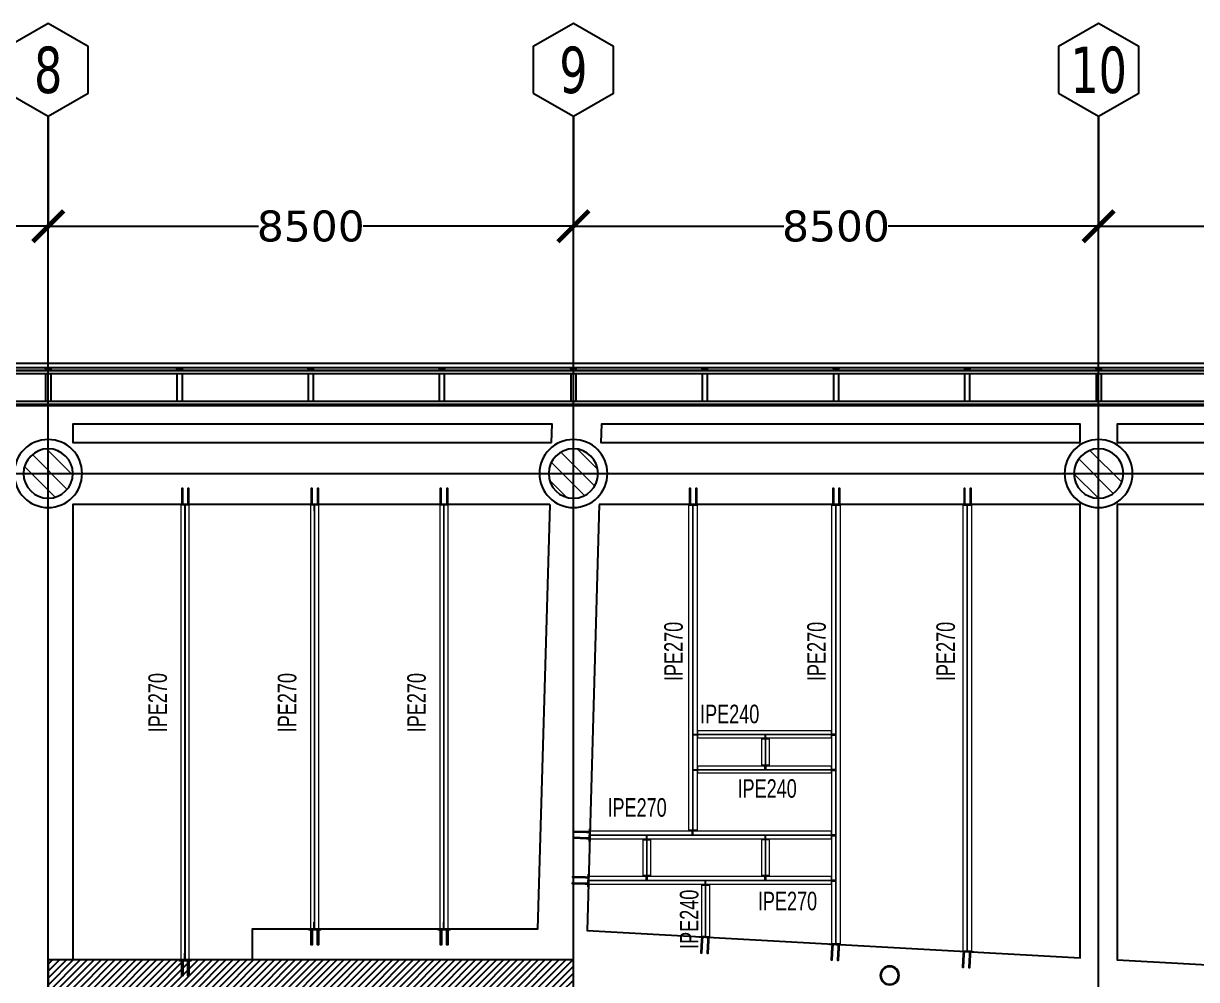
# Model space of a CAD drawing. Header units: millimetres. Extents: x -6598 to 74598, y -11659 to 33736.
# Drawn here: x 8100 to 27085, y 17314 to 32781 of the extents above; entities that cross this region are included whole.
import ezdxf
from ezdxf.enums import TextEntityAlignment as Align

# ---------------------------------------------------------------- set-up
doc = ezdxf.new("R2010")
doc.units = ezdxf.units.MM
for name, color, linetype, lineweight in [('0-2', 10, 'Continuous', 5), ('E_B_PLACA-1', 10, 'Continuous', 25), ('E_B_PLACA-2', 31, 'Continuous', 25), ('E_COLUMNAS', 1, 'Continuous', 18), ('E_COLUMNAS-2', 1, 'Continuous', 35), ('E_COLUMNAS-4', 1, 'Continuous', 25), ('E_TEXTO', 3, 'Continuous', 9), ('E_VIGAS-1', 30, 'Continuous', 25), ('E_VIGAS-2', 10, 'Continuous', 25), ('HCB-VIGAS', 4, 'Continuous', 15), ('HCB_ALMA', 255, 'Continuous', 5), ('S-COLS-HDLN-1', 52, 'Continuous', 9)]:
    doc.layers.add(name, color=color, linetype=linetype, lineweight=lineweight)
for name, color, linetype in [('COTAS', 8, 'Continuous'), ('HCB-ACH_PANT', 253, 'Continuous'), ('HCB-EJES', 1, 'Continuous'), ('HCB-PLATINAS', 5, 'Continuous'), ('HCB-ROTULOS', 2, 'Continuous'), ('HCB_PANTALLAS', 6, 'Continuous')]:
    doc.layers.add(name, color=color, linetype=linetype)
doc.styles.add('Arial Narrow_1', font='', dxfattribs={"width": 0.85, "height": 0.3})
doc.styles.add('ROMANT', font='romant.shx', dxfattribs={"width": 0.8})
doc.styles.add('VERDANA', font='verdana.ttf')
doc.styles.get('Arial Narrow_1').set_extended_font_data('Arial Narrow')
doc.dimstyles.new('1.125', dxfattribs={"dimscale": 0, "dimtxt": 500, "dimasz": 500, "dimexe": 4, "dimexo": 4, "dimgap": 15, "dimtad": 0, "dimdec": 0, "dimzin": 4, "dimdsep": 46, "dimtxsty": 'ROMANT', "dimblk": 'ARCHTICK', "dimcen": -10, "dimclrd": 256, "dimclrt": 3, "dimadec": 0, "dimazin": 0, "dimtfac": 1, "dimtdec": 0, "dimtix": 1, "dimtmove": 0, "dimatfit": 0, "dimldrblk": 'OBLIQUE', "dimfxl": 0.05, "dimtolj": 1, "dimtzin": 0, "dimarcsym": 0})
pattern_1 = [(135, (74162.1, -140662.42), (-159.09903, -159.09903), [])]

# ---------------------------------------------------------------- blocks, each defined once
blk = doc.blocks.new('EST_SFM_VIGA-METALICA-SECCION-C - EST_SFM_VIGA-METALICA-UPN160-1604346-_94_00m_N_E-NIVEL-24-TERRAZA DOC')
at = {"layer": 'E_VIGAS-1'}
for p, q in [((35.017, 0.018), (-35.18, 0.018)), ((-35.18, -0.047), (35.017, -0.047))]:
    blk.add_line(p, q, dxfattribs=at)
blk = doc.blocks.new('EST_SFM_VIGA-METALICA-SECCION-C - EST_SFM_VIGA-METALICA-UPN100-1526554-_94_00m_N_E-NIVEL-24-TERRAZA DOC')
at = {"layer": 'E_VIGAS-2'}
for p, q in [((34.942, 0.018), (-34.929, 0.018)), ((-34.929, -0.032), (34.942, -0.032))]:
    blk.add_line(p, q, dxfattribs=at)
blk = doc.blocks.new('EST_SFM_VIGA-METALICA-SECCION-C - EST_SFM_VIGA-METALICA-UPN100-1526616-_94_00m_N_E-NIVEL-24-TERRAZA DOC')
at = {"layer": 'E_VIGAS-2'}
for p, q in [((34.044, 0.032), (-34.827, 0.032)), ((-34.827, -0.018), (34.044, -0.018))]:
    blk.add_line(p, q, dxfattribs=at)
blk = doc.blocks.new('DCTIB_CNI_EST_MOD-1A-FAC_0001_rvt-2-_94_00m_N_E-NIVEL-24-TERRAZA DOC')
at = {"layer": 'E_B_PLACA-1'}
for p, q in [((-75.147, 167.83), (-5.177, 167.83)), ((-5.727, 167.28), (-74.597, 167.28))]:
    blk.add_line(p, q, dxfattribs=at)
at = {"layer": 'E_B_PLACA-2'}
for p, q in [((-5.177, 167.83), (-75.147, 167.83)), ((-74.597, 167.28), (-5.727, 167.28))]:
    blk.add_line(p, q, dxfattribs=at)
at = {"layer": 'E_VIGAS-1'}
for p, q in [((-65.703, 167.858), (-65.703, 167.859)), ((-65.703, 167.859), (-65.675, 167.859)), ((-65.621, 167.858), (-65.703, 167.858)), ((-65.703, 167.858), (-65.703, 167.83)), ((-65.665, 167.864), (-65.665, 167.878)), ((-65.665, 167.859), (-65.665, 167.864)), ((-65.66, 167.878), (-65.66, 167.864)), ((-65.66, 167.864), (-65.66, 167.859)), ((-65.649, 167.859), (-65.621, 167.859)), ((-65.621, 167.859), (-65.621, 167.858)), ((-65.621, 167.858), (-65.621, 167.83)), ((-63.578, 167.858), (-63.578, 167.859)), ((-63.578, 167.859), (-63.55, 167.859)), ((-63.496, 167.858), (-63.578, 167.858)), ((-63.578, 167.858), (-63.578, 167.83)), ((-63.54, 167.864), (-63.54, 167.878)), ((-63.54, 167.859), (-63.54, 167.864)), ((-63.535, 167.878), (-63.535, 167.864)), ((-63.535, 167.864), (-63.535, 167.859)), ((-63.524, 167.859), (-63.496, 167.859)), ((-63.496, 167.859), (-63.496, 167.858)), ((-63.496, 167.858), (-63.496, 167.83)), ((-61.453, 167.858), (-61.453, 167.859)), ((-61.453, 167.859), (-61.425, 167.859)), ((-61.371, 167.858), (-61.453, 167.858)), ((-61.453, 167.858), (-61.453, 167.83)), ((-61.415, 167.864), (-61.415, 167.878)), ((-61.415, 167.859), (-61.415, 167.864)), ((-61.41, 167.878), (-61.41, 167.864)), ((-61.41, 167.864), (-61.41, 167.859)), ((-61.399, 167.859), (-61.371, 167.859)), ((-61.371, 167.859), (-61.371, 167.858)), ((-61.371, 167.858), (-61.371, 167.83)), ((-59.328, 167.859), (-59.3, 167.859)), ((-59.328, 167.858), (-59.328, 167.859)), ((-59.246, 167.858), (-59.328, 167.858)), ((-59.328, 167.83), (-59.328, 167.858)), ((-59.29, 167.864), (-59.29, 167.878)), ((-59.29, 167.859), (-59.29, 167.864)), ((-59.285, 167.878), (-59.285, 167.864)), ((-59.285, 167.864), (-59.285, 167.859)), ((-59.274, 167.859), (-59.246, 167.859)), ((-59.246, 167.859), (-59.246, 167.858)), ((-59.246, 167.83), (-59.246, 167.858)), ((-57.203, 167.858), (-57.203, 167.859)), ((-57.203, 167.859), (-57.176, 167.859)), ((-57.121, 167.858), (-57.203, 167.858)), ((-57.203, 167.858), (-57.203, 167.83)), ((-57.165, 167.864), (-57.165, 167.878)), ((-57.165, 167.859), (-57.165, 167.864)), ((-57.16, 167.878), (-57.16, 167.864)), ((-57.16, 167.864), (-57.16, 167.859)), ((-57.149, 167.859), (-57.121, 167.859)), ((-57.121, 167.859), (-57.121, 167.858)), ((-57.121, 167.858), (-57.121, 167.83)), ((-55.078, 167.858), (-55.078, 167.859)), ((-55.078, 167.859), (-55.05, 167.859)), ((-54.996, 167.858), (-55.078, 167.858)), ((-55.078, 167.858), (-55.078, 167.83)), ((-55.04, 167.864), (-55.04, 167.878)), ((-55.04, 167.859), (-55.04, 167.864)), ((-55.035, 167.878), (-55.035, 167.864)), ((-55.035, 167.864), (-55.035, 167.859)), ((-55.024, 167.859), (-54.996, 167.859)), ((-54.996, 167.859), (-54.996, 167.858)), ((-54.996, 167.858), (-54.996, 167.83)), ((-52.953, 167.858), (-52.953, 167.859)), ((-52.953, 167.859), (-52.925, 167.859)), ((-52.871, 167.858), (-52.953, 167.858)), ((-52.953, 167.858), (-52.953, 167.83)), ((-52.915, 167.864), (-52.915, 167.878)), ((-52.915, 167.859), (-52.915, 167.864)), ((-52.91, 167.878), (-52.91, 167.864)), ((-52.91, 167.864), (-52.91, 167.859)), ((-52.899, 167.859), (-52.871, 167.859)), ((-52.871, 167.859), (-52.871, 167.858)), ((-52.871, 167.858), (-52.871, 167.83)), ((-50.828, 167.859), (-50.8, 167.859)), ((-50.828, 167.858), (-50.828, 167.859)), ((-50.746, 167.858), (-50.828, 167.858)), ((-50.828, 167.83), (-50.828, 167.858)), ((-50.79, 167.864), (-50.79, 167.878)), ((-50.79, 167.859), (-50.79, 167.864)), ((-50.785, 167.878), (-50.785, 167.864)), ((-50.785, 167.864), (-50.785, 167.859)), ((-50.774, 167.859), (-50.746, 167.859)), ((-50.746, 167.859), (-50.746, 167.858)), ((-50.746, 167.83), (-50.746, 167.858)), ((-48.703, 167.858), (-48.703, 167.859)), ((-48.703, 167.859), (-48.676, 167.859)), ((-48.621, 167.858), (-48.703, 167.858)), ((-48.703, 167.858), (-48.703, 167.83)), ((-48.665, 167.864), (-48.665, 167.878)), ((-48.665, 167.859), (-48.665, 167.864)), ((-48.66, 167.878), (-48.66, 167.864)), ((-48.66, 167.864), (-48.66, 167.859)), ((-48.649, 167.859), (-48.621, 167.859)), ((-48.621, 167.859), (-48.621, 167.858)), ((-48.621, 167.858), (-48.621, 167.83)), ((-65.703, 167.28), (-65.703, 167.263)), ((-65.621, 167.263), (-65.703, 167.263)), ((-65.621, 167.28), (-65.621, 167.263)), ((-63.578, 167.28), (-63.578, 167.263)), ((-63.496, 167.263), (-63.578, 167.263)), ((-63.496, 167.28), (-63.496, 167.263)), ((-61.453, 167.28), (-61.453, 167.263)), ((-61.371, 167.263), (-61.453, 167.263)), ((-61.371, 167.28), (-61.371, 167.263)), ((-59.328, 167.263), (-59.328, 167.28)), ((-59.246, 167.263), (-59.328, 167.263)), ((-59.246, 167.263), (-59.246, 167.28)), ((-57.203, 167.28), (-57.203, 167.263)), ((-57.121, 167.263), (-57.203, 167.263)), ((-57.121, 167.28), (-57.121, 167.263)), ((-55.078, 167.28), (-55.078, 167.263)), ((-54.996, 167.263), (-55.078, 167.263)), ((-54.996, 167.28), (-54.996, 167.263)), ((-52.953, 167.28), (-52.953, 167.26)), ((-52.871, 167.26), (-52.953, 167.26)), ((-52.871, 167.28), (-52.871, 167.26)), ((-50.828, 167.263), (-50.828, 167.28)), ((-50.746, 167.263), (-50.828, 167.263)), ((-50.746, 167.263), (-50.746, 167.28)), ((-48.703, 167.28), (-48.703, 167.263)), ((-48.621, 167.263), (-48.703, 167.263)), ((-48.621, 167.28), (-48.621, 167.263))]:
    blk.add_line(p, q, dxfattribs=at)
for points, knots in [([(-65.675, 167.859), (-65.674, 167.859), (-65.673, 167.859), (-65.67, 167.859), (-65.668, 167.86), (-65.666, 167.86), (-65.665, 167.862), (-65.665, 167.863), (-65.665, 167.864)], [0, 0, 0, 0, 0.142857, 0.285714, 0.428571, 0.571429, 0.785714, 1, 1, 1, 1]), ([(-65.665, 167.864), (-65.665, 167.863), (-65.665, 167.862), (-65.667, 167.86), (-65.668, 167.86), (-65.67, 167.859), (-65.671, 167.859), (-65.672, 167.859), (-65.674, 167.859), (-65.675, 167.859)], [0, 0, 0, 0, 0.285714, 0.428571, 0.571429, 0.678571, 0.732143, 0.785714, 1, 1, 1, 1]), ([(-65.649, 167.859), (-65.65, 167.859), (-65.651, 167.859), (-65.654, 167.859), (-65.656, 167.86), (-65.658, 167.86), (-65.659, 167.862), (-65.66, 167.863), (-65.66, 167.864)], [0, 0, 0, 0, 0.142857, 0.285714, 0.428571, 0.571429, 0.785714, 1, 1, 1, 1]), ([(-65.66, 167.864), (-65.66, 167.863), (-65.659, 167.862), (-65.658, 167.86), (-65.656, 167.86), (-65.655, 167.859), (-65.654, 167.859), (-65.652, 167.859), (-65.65, 167.859), (-65.649, 167.859)], [0, 0, 0, 0, 0.285714, 0.428571, 0.571429, 0.678571, 0.732143, 0.785714, 1, 1, 1, 1]), ([(-63.55, 167.859), (-63.549, 167.859), (-63.548, 167.859), (-63.545, 167.859), (-63.543, 167.86), (-63.541, 167.86), (-63.54, 167.862), (-63.54, 167.863), (-63.54, 167.864)], [0, 0, 0, 0, 0.142857, 0.285714, 0.428571, 0.571429, 0.785714, 1, 1, 1, 1]), ([(-63.54, 167.864), (-63.54, 167.863), (-63.54, 167.862), (-63.542, 167.86), (-63.543, 167.86), (-63.545, 167.859), (-63.546, 167.859), (-63.547, 167.859), (-63.549, 167.859), (-63.55, 167.859)], [0, 0, 0, 0, 0.285714, 0.428571, 0.571429, 0.678571, 0.732143, 0.785714, 1, 1, 1, 1]), ([(-63.524, 167.859), (-63.525, 167.859), (-63.526, 167.859), (-63.529, 167.859), (-63.531, 167.86), (-63.533, 167.86), (-63.534, 167.862), (-63.535, 167.863), (-63.535, 167.864)], [0, 0, 0, 0, 0.142857, 0.285714, 0.428571, 0.571429, 0.785714, 1, 1, 1, 1]), ([(-63.535, 167.864), (-63.535, 167.863), (-63.534, 167.862), (-63.533, 167.86), (-63.531, 167.86), (-63.53, 167.859), (-63.529, 167.859), (-63.527, 167.859), (-63.525, 167.859), (-63.524, 167.859)], [0, 0, 0, 0, 0.285714, 0.428571, 0.571429, 0.678571, 0.732143, 0.785714, 1, 1, 1, 1]), ([(-61.425, 167.859), (-61.424, 167.859), (-61.423, 167.859), (-61.42, 167.859), (-61.418, 167.86), (-61.416, 167.86), (-61.415, 167.862), (-61.415, 167.863), (-61.415, 167.864)], [0, 0, 0, 0, 0.142857, 0.285714, 0.428571, 0.571429, 0.785714, 1, 1, 1, 1]), ([(-61.415, 167.864), (-61.415, 167.863), (-61.415, 167.862), (-61.417, 167.86), (-61.418, 167.86), (-61.42, 167.859), (-61.421, 167.859), (-61.422, 167.859), (-61.424, 167.859), (-61.425, 167.859)], [0, 0, 0, 0, 0.285714, 0.428571, 0.571429, 0.678571, 0.732143, 0.785714, 1, 1, 1, 1]), ([(-61.399, 167.859), (-61.4, 167.859), (-61.401, 167.859), (-61.404, 167.859), (-61.406, 167.86), (-61.408, 167.86), (-61.409, 167.862), (-61.41, 167.863), (-61.41, 167.864)], [0, 0, 0, 0, 0.142857, 0.285714, 0.428571, 0.571429, 0.785714, 1, 1, 1, 1]), ([(-61.41, 167.864), (-61.41, 167.863), (-61.409, 167.862), (-61.408, 167.86), (-61.406, 167.86), (-61.405, 167.859), (-61.404, 167.859), (-61.402, 167.859), (-61.4, 167.859), (-61.399, 167.859)], [0, 0, 0, 0, 0.285714, 0.428571, 0.571429, 0.678571, 0.732143, 0.785714, 1, 1, 1, 1]), ([(-59.29, 167.864), (-59.29, 167.863), (-59.29, 167.862), (-59.292, 167.86), (-59.293, 167.86), (-59.295, 167.859), (-59.296, 167.859), (-59.297, 167.859), (-59.299, 167.859), (-59.3, 167.859)], [0, 0, 0, 0, 0.285714, 0.428571, 0.571429, 0.678571, 0.732143, 0.785714, 1, 1, 1, 1]), ([(-59.3, 167.859), (-59.299, 167.859), (-59.298, 167.859), (-59.295, 167.859), (-59.293, 167.86), (-59.291, 167.86), (-59.29, 167.862), (-59.29, 167.863), (-59.29, 167.864)], [0, 0, 0, 0, 0.142857, 0.285714, 0.428571, 0.571429, 0.785714, 1, 1, 1, 1]), ([(-59.285, 167.864), (-59.285, 167.863), (-59.284, 167.862), (-59.283, 167.86), (-59.281, 167.86), (-59.28, 167.859), (-59.279, 167.859), (-59.277, 167.859), (-59.275, 167.859), (-59.274, 167.859)], [0, 0, 0, 0, 0.285714, 0.428571, 0.571429, 0.678571, 0.732143, 0.785714, 1, 1, 1, 1]), ([(-59.274, 167.859), (-59.275, 167.859), (-59.276, 167.859), (-59.279, 167.859), (-59.281, 167.86), (-59.283, 167.86), (-59.284, 167.862), (-59.285, 167.863), (-59.285, 167.864)], [0, 0, 0, 0, 0.142857, 0.285714, 0.428571, 0.571429, 0.785714, 1, 1, 1, 1]), ([(-57.176, 167.859), (-57.175, 167.859), (-57.173, 167.859), (-57.171, 167.859), (-57.168, 167.86), (-57.167, 167.86), (-57.165, 167.862), (-57.165, 167.863), (-57.165, 167.864)], [0, 0, 0, 0, 0.142857, 0.285714, 0.428571, 0.571429, 0.785714, 1, 1, 1, 1]), ([(-57.165, 167.864), (-57.165, 167.863), (-57.165, 167.862), (-57.167, 167.86), (-57.168, 167.86), (-57.17, 167.859), (-57.171, 167.859), (-57.173, 167.859), (-57.174, 167.859), (-57.176, 167.859)], [0, 0, 0, 0, 0.285714, 0.428571, 0.571429, 0.678571, 0.732143, 0.785714, 1, 1, 1, 1]), ([(-57.149, 167.859), (-57.15, 167.859), (-57.152, 167.859), (-57.154, 167.859), (-57.156, 167.86), (-57.158, 167.86), (-57.16, 167.862), (-57.16, 167.863), (-57.16, 167.864)], [0, 0, 0, 0, 0.142857, 0.285714, 0.428571, 0.571429, 0.785714, 1, 1, 1, 1]), ([(-57.16, 167.864), (-57.16, 167.863), (-57.159, 167.862), (-57.158, 167.86), (-57.156, 167.86), (-57.155, 167.859), (-57.154, 167.859), (-57.152, 167.859), (-57.15, 167.859), (-57.149, 167.859)], [0, 0, 0, 0, 0.285714, 0.428571, 0.571429, 0.678571, 0.732143, 0.785714, 1, 1, 1, 1]), ([(-55.05, 167.859), (-55.049, 167.859), (-55.048, 167.859), (-55.045, 167.859), (-55.043, 167.86), (-55.041, 167.86), (-55.04, 167.862), (-55.04, 167.863), (-55.04, 167.864)], [0, 0, 0, 0, 0.142857, 0.285714, 0.428571, 0.571429, 0.785714, 1, 1, 1, 1]), ([(-55.04, 167.864), (-55.04, 167.863), (-55.04, 167.862), (-55.042, 167.86), (-55.043, 167.86), (-55.045, 167.859), (-55.046, 167.859), (-55.047, 167.859), (-55.049, 167.859), (-55.05, 167.859)], [0, 0, 0, 0, 0.285714, 0.428571, 0.571429, 0.678571, 0.732143, 0.785714, 1, 1, 1, 1]), ([(-55.024, 167.859), (-55.025, 167.859), (-55.026, 167.859), (-55.029, 167.859), (-55.031, 167.86), (-55.033, 167.86), (-55.034, 167.862), (-55.035, 167.863), (-55.035, 167.864)], [0, 0, 0, 0, 0.142857, 0.285714, 0.428571, 0.571429, 0.785714, 1, 1, 1, 1]), ([(-55.035, 167.864), (-55.035, 167.863), (-55.034, 167.862), (-55.033, 167.86), (-55.031, 167.86), (-55.03, 167.859), (-55.029, 167.859), (-55.027, 167.859), (-55.025, 167.859), (-55.024, 167.859)], [0, 0, 0, 0, 0.285714, 0.428571, 0.571429, 0.678571, 0.732143, 0.785714, 1, 1, 1, 1]), ([(-52.925, 167.859), (-52.924, 167.859), (-52.923, 167.859), (-52.92, 167.859), (-52.918, 167.86), (-52.916, 167.86), (-52.915, 167.862), (-52.915, 167.863), (-52.915, 167.864)], [0, 0, 0, 0, 0.142857, 0.285714, 0.428571, 0.571429, 0.785714, 1, 1, 1, 1]), ([(-52.915, 167.864), (-52.915, 167.863), (-52.915, 167.862), (-52.917, 167.86), (-52.918, 167.86), (-52.92, 167.859), (-52.921, 167.859), (-52.922, 167.859), (-52.924, 167.859), (-52.925, 167.859)], [0, 0, 0, 0, 0.285714, 0.428571, 0.571429, 0.678571, 0.732143, 0.785714, 1, 1, 1, 1]), ([(-52.899, 167.859), (-52.9, 167.859), (-52.901, 167.859), (-52.904, 167.859), (-52.906, 167.86), (-52.908, 167.86), (-52.909, 167.862), (-52.91, 167.863), (-52.91, 167.864)], [0, 0, 0, 0, 0.142857, 0.285714, 0.428571, 0.571429, 0.785714, 1, 1, 1, 1]), ([(-52.91, 167.864), (-52.91, 167.863), (-52.909, 167.862), (-52.908, 167.86), (-52.906, 167.86), (-52.905, 167.859), (-52.904, 167.859), (-52.902, 167.859), (-52.9, 167.859), (-52.899, 167.859)], [0, 0, 0, 0, 0.285714, 0.428571, 0.571429, 0.678571, 0.732143, 0.785714, 1, 1, 1, 1]), ([(-50.79, 167.864), (-50.79, 167.863), (-50.79, 167.862), (-50.792, 167.86), (-50.793, 167.86), (-50.795, 167.859), (-50.796, 167.859), (-50.797, 167.859), (-50.799, 167.859), (-50.8, 167.859)], [0, 0, 0, 0, 0.285714, 0.428571, 0.571429, 0.678571, 0.732143, 0.785714, 1, 1, 1, 1]), ([(-50.8, 167.859), (-50.799, 167.859), (-50.798, 167.859), (-50.795, 167.859), (-50.793, 167.86), (-50.791, 167.86), (-50.79, 167.862), (-50.79, 167.863), (-50.79, 167.864)], [0, 0, 0, 0, 0.142857, 0.285714, 0.428571, 0.571429, 0.785714, 1, 1, 1, 1]), ([(-50.785, 167.864), (-50.785, 167.863), (-50.784, 167.862), (-50.783, 167.86), (-50.781, 167.86), (-50.78, 167.859), (-50.779, 167.859), (-50.777, 167.859), (-50.775, 167.859), (-50.774, 167.859)], [0, 0, 0, 0, 0.285714, 0.428571, 0.571429, 0.678571, 0.732143, 0.785714, 1, 1, 1, 1]), ([(-50.774, 167.859), (-50.775, 167.859), (-50.776, 167.859), (-50.779, 167.859), (-50.781, 167.86), (-50.783, 167.86), (-50.784, 167.862), (-50.785, 167.863), (-50.785, 167.864)], [0, 0, 0, 0, 0.142857, 0.285714, 0.428571, 0.571429, 0.785714, 1, 1, 1, 1]), ([(-48.676, 167.859), (-48.675, 167.859), (-48.673, 167.859), (-48.671, 167.859), (-48.668, 167.86), (-48.667, 167.86), (-48.665, 167.862), (-48.665, 167.863), (-48.665, 167.864)], [0, 0, 0, 0, 0.142857, 0.285714, 0.428571, 0.571429, 0.785714, 1, 1, 1, 1]), ([(-48.665, 167.864), (-48.665, 167.863), (-48.665, 167.862), (-48.667, 167.86), (-48.668, 167.86), (-48.67, 167.859), (-48.671, 167.859), (-48.673, 167.859), (-48.674, 167.859), (-48.676, 167.859)], [0, 0, 0, 0, 0.285714, 0.428571, 0.571429, 0.678571, 0.732143, 0.785714, 1, 1, 1, 1]), ([(-48.649, 167.859), (-48.65, 167.859), (-48.652, 167.859), (-48.654, 167.859), (-48.656, 167.86), (-48.658, 167.86), (-48.66, 167.862), (-48.66, 167.863), (-48.66, 167.864)], [0, 0, 0, 0, 0.142857, 0.285714, 0.428571, 0.571429, 0.785714, 1, 1, 1, 1]), ([(-48.66, 167.864), (-48.66, 167.863), (-48.659, 167.862), (-48.658, 167.86), (-48.656, 167.86), (-48.655, 167.859), (-48.654, 167.859), (-48.652, 167.859), (-48.65, 167.859), (-48.649, 167.859)], [0, 0, 0, 0, 0.285714, 0.428571, 0.571429, 0.678571, 0.732143, 0.785714, 1, 1, 1, 1])]:
    blk.add_open_spline(points, degree=3, knots=knots, dxfattribs=at)
at = {"layer": 'E_VIGAS-2'}
for p, q in [((-65.703, 167.78), (-65.703, 167.33)), ((-65.621, 167.78), (-65.621, 167.33)), ((-63.578, 167.78), (-63.578, 167.33)), ((-63.496, 167.78), (-63.496, 167.33)), ((-61.453, 167.78), (-61.453, 167.33)), ((-61.371, 167.78), (-61.371, 167.33)), ((-59.328, 167.33), (-59.328, 167.78)), ((-59.246, 167.33), (-59.246, 167.78)), ((-57.203, 167.78), (-57.203, 167.33)), ((-57.121, 167.78), (-57.121, 167.33)), ((-55.078, 167.78), (-55.078, 167.33)), ((-54.996, 167.78), (-54.996, 167.33)), ((-52.953, 167.78), (-52.953, 167.33)), ((-52.871, 167.78), (-52.871, 167.33)), ((-50.828, 167.33), (-50.828, 167.78)), ((-50.746, 167.33), (-50.746, 167.78)), ((-48.703, 167.78), (-48.703, 167.33)), ((-48.621, 167.78), (-48.621, 167.33))]:
    blk.add_line(p, q, dxfattribs=at)
at = {"layer": 'E_VIGAS-1'}
for name, p in [('EST_SFM_VIGA-METALICA-SECCION-C - EST_SFM_VIGA-METALICA-UPN160-1604346-_94_00m_N_E-NIVEL-24-TERRAZA DOC', (-40.081, 167.925)), ('EST_SFM_VIGA-METALICA-SECCION-C - EST_SFM_VIGA-METALICA-UPN100-1526554-_94_00m_N_E-NIVEL-24-TERRAZA DOC', (-40.169, 167.812)), ('EST_SFM_VIGA-METALICA-SECCION-C - EST_SFM_VIGA-METALICA-UPN100-1526616-_94_00m_N_E-NIVEL-24-TERRAZA DOC', (-39.77, 167.298))]:
    blk.add_blockref(name, p, dxfattribs=at)
blk = doc.blocks.new('EST_SCM_COLUMNA-METALICA-SECCION-CIRCULAR - EST_SCM_COLUMNA-TUBULAR-CIRCULAR_PTEØ_12__e_10_3mm-V14-_94_00m_N_E-NIVEL-24-TERRAZA DOC')
at = {"layer": 'S-COLS-HDLN-1'}
h = blk.add_hatch(dxfattribs=at)
h.set_pattern_fill('FP_14', color=256, style=0, pattern_type=2)
h.set_pattern_definition([(135, (52.043, -158.043), (-0.15909903, -0.15909903), [])])
h.paths.add_polyline_path([(-0.02, -0.151), (0.022, -0.151), (0.063, -0.139), (0.1, -0.115), (0.131, -0.077), (0.147, -0.04), (0.152, 0), (0.146, 0.043), (0.128, 0.082), (0.1, 0.115), (0.059, 0.14), (0.02, 0.151), (-0.022, 0.151), (-0.063, 0.139), (-0.1, 0.115), (-0.131, 0.077), (-0.147, 0.04), (-0.152, 0), (-0.146, -0.043), (-0.128, -0.082), (-0.1, -0.115), (-0.059, -0.14), (-0.022, -0.151)])
h.paths.add_polyline_path([(0.02, -0.141), (-0.02, -0.141), (-0.063, -0.127), (-0.093, -0.107), (-0.12, -0.077), (-0.136, -0.04), (-0.142, 0), (-0.135, 0.043), (-0.12, 0.077), (-0.093, 0.107), (-0.059, 0.129), (-0.02, 0.141), (0.022, 0.14), (0.063, 0.127), (0.093, 0.107), (0.12, 0.077), (0.136, 0.04), (0.142, 0), (0.136, -0.04), (0.12, -0.077), (0.093, -0.107), (0.059, -0.129), (0.022, -0.14)])
at = {"layer": 'E_COLUMNAS-4'}
for radius, start, end in [(0.152, 360, 180), (0.152, 180, 360), (0.142, 0, 180), (0.142, 180, 0)]:
    blk.add_arc((0, 0), radius, start, end, dxfattribs=at)
blk = doc.blocks.new('_ArchTick')
at = {"color": 0, "linetype": 'ByBlock', "const_width": 0.15}
blk.add_lwpolyline([(-0.5, -0.5), (0.5, 0.5)], dxfattribs=at)
blk = doc.blocks.new('*D424')
at = {"layer": 'COTAS', "color": 0, "lineweight": -2, "transparency": 16777216}
for p, q in [((0, 31277), (0, 29496)), ((8500, 31277), (8500, 29496))]:
    blk.add_line(p, q, dxfattribs=at)
at = {"layer": 'COTAS', "lineweight": -2, "transparency": 16777216}
for p, q in [((0, 29500), (3404, 29500)), ((8500, 29500), (5096, 29500))]:
    blk.add_line(p, q, dxfattribs=at)
at = {"layer": 'Defpoints', "color": 0, "transparency": 16777216}
for p in [(0, 31281), (8500, 31281), (0, 29500)]:
    blk.add_point(p, dxfattribs=at)
at = {"layer": 'COTAS', "lineweight": -2, "transparency": 16777216, "xscale": 500, "yscale": 500, "zscale": 500, "rotation": 180}
blk.add_blockref('_ArchTick', (0, 29500), dxfattribs=at)
at = {"layer": 'COTAS', "lineweight": -2, "transparency": 16777216, "xscale": 500, "yscale": 500, "zscale": 500}
blk.add_blockref('_ArchTick', (8500, 29500), dxfattribs=at)
at = {"layer": 'COTAS', "color": 3, "transparency": 16777216, "insert": (4250, 29500), "char_height": 500, "attachment_point": 5, "style": 'VERDANA'}
blk.add_mtext('\\A1;8500', dxfattribs=at)
blk = doc.blocks.new('_Oblique')
at = {"color": 0, "linetype": 'ByBlock', "lineweight": -2}
blk.add_line((-0.5, -0.5), (0.5, 0.5), dxfattribs=at)
blk = doc.blocks.new('*D425')
at = {"layer": 'COTAS', "color": 0, "lineweight": -2, "transparency": 16777216}
for p, q in [((8500, 31277), (8500, 29496)), ((17000, 31277), (17000, 29496))]:
    blk.add_line(p, q, dxfattribs=at)
at = {"layer": 'COTAS', "lineweight": -2, "transparency": 16777216}
for p, q in [((8500, 29500), (11904, 29500)), ((17000, 29500), (13596, 29500))]:
    blk.add_line(p, q, dxfattribs=at)
at = {"layer": 'Defpoints', "color": 0, "transparency": 16777216}
for p in [(8500, 31281), (17000, 31281), (8500, 29500)]:
    blk.add_point(p, dxfattribs=at)
at = {"layer": 'COTAS', "lineweight": -2, "transparency": 16777216, "xscale": 500, "yscale": 500, "zscale": 500, "rotation": 180}
blk.add_blockref('_ArchTick', (8500, 29500), dxfattribs=at)
at = {"layer": 'COTAS', "lineweight": -2, "transparency": 16777216, "xscale": 500, "yscale": 500, "zscale": 500}
blk.add_blockref('_ArchTick', (17000, 29500), dxfattribs=at)
at = {"layer": 'COTAS', "color": 3, "transparency": 16777216, "insert": (12750, 29500), "char_height": 500, "attachment_point": 5, "style": 'VERDANA'}
blk.add_mtext('\\A1;8500', dxfattribs=at)
blk = doc.blocks.new('*D426')
at = {"layer": 'COTAS', "color": 0, "lineweight": -2, "transparency": 16777216}
for p, q in [((17000, 31277), (17000, 29496)), ((25500, 31277), (25500, 29496))]:
    blk.add_line(p, q, dxfattribs=at)
at = {"layer": 'COTAS', "lineweight": -2, "transparency": 16777216}
for p, q in [((17000, 29500), (20404, 29500)), ((25500, 29500), (22096, 29500))]:
    blk.add_line(p, q, dxfattribs=at)
at = {"layer": 'Defpoints', "color": 0, "transparency": 16777216}
for p in [(17000, 31281), (25500, 31281), (17000, 29500)]:
    blk.add_point(p, dxfattribs=at)
at = {"layer": 'COTAS', "lineweight": -2, "transparency": 16777216, "xscale": 500, "yscale": 500, "zscale": 500, "rotation": 180}
blk.add_blockref('_ArchTick', (17000, 29500), dxfattribs=at)
at = {"layer": 'COTAS', "lineweight": -2, "transparency": 16777216, "xscale": 500, "yscale": 500, "zscale": 500}
blk.add_blockref('_ArchTick', (25500, 29500), dxfattribs=at)
at = {"layer": 'COTAS', "color": 3, "transparency": 16777216, "insert": (21250, 29500), "char_height": 500, "attachment_point": 5, "style": 'VERDANA'}
blk.add_mtext('\\A1;8500', dxfattribs=at)
blk = doc.blocks.new('*D427')
at = {"layer": 'COTAS', "color": 0, "lineweight": -2, "transparency": 16777216}
for p, q in [((25500, 31277), (25500, 29496)), ((34000, 31277), (34000, 29496))]:
    blk.add_line(p, q, dxfattribs=at)
at = {"layer": 'COTAS', "lineweight": -2, "transparency": 16777216}
for p, q in [((25500, 29500), (28904, 29500)), ((34000, 29500), (30596, 29500))]:
    blk.add_line(p, q, dxfattribs=at)
at = {"layer": 'Defpoints', "color": 0, "transparency": 16777216}
for p in [(25500, 31281), (34000, 31281), (25500, 29500)]:
    blk.add_point(p, dxfattribs=at)
at = {"layer": 'COTAS', "lineweight": -2, "transparency": 16777216, "xscale": 500, "yscale": 500, "zscale": 500, "rotation": 180}
blk.add_blockref('_ArchTick', (25500, 29500), dxfattribs=at)
at = {"layer": 'COTAS', "lineweight": -2, "transparency": 16777216, "xscale": 500, "yscale": 500, "zscale": 500}
blk.add_blockref('_ArchTick', (34000, 29500), dxfattribs=at)
at = {"layer": 'COTAS', "color": 3, "transparency": 16777216, "insert": (29750, 29500), "char_height": 500, "attachment_point": 5, "style": 'VERDANA'}
blk.add_mtext('\\A1;8500', dxfattribs=at)

msp = doc.modelspace()

# ---------------------------------------------------------------- hatches: boundary and pattern name
at = {"layer": 'E_COLUMNAS'}
h = msp.add_hatch(dxfattribs=at)
h.set_pattern_fill('FP_4', color=256, scale=1000, style=0, pattern_type=2)
h.set_pattern_definition(pattern_1)
h.paths.add_polyline_path([(8500, 25100), (8569.5, 25106.1), (8636.8, 25124.1), (8700, 25153.6), (8757.1, 25193.6), (8806.4, 25242.9), (8846.4, 25300), (8875.9, 25363.2), (8894.3, 25434.9), (8900, 25500), (8893.9, 25569.5), (8875.9, 25636.8), (8846.4, 25700), (8806.4, 25757.1), (8757.1, 25806.4), (8700, 25846.4), (8636.8, 25875.9), (8569.5, 25893.9), (8500, 25900), (8430.5, 25893.9), (8363.2, 25875.9), (8300, 25846.4), (8242.9, 25806.4), (8193.6, 25757.1), (8153.6, 25700), (8124.1, 25636.8), (8106.1, 25569.5), (8100, 25500), (8106.1, 25430.5), (8124.1, 25363.2), (8153.6, 25300), (8193.6, 25242.9), (8242.9, 25193.6), (8300, 25153.6), (8363.2, 25124.1), (8430.5, 25106.1), (8461.4, 25103.4)])
h = msp.add_hatch(dxfattribs=at)
h.set_pattern_fill('FP_4', color=256, scale=1000, style=0, pattern_type=2)
h.set_pattern_definition(pattern_1)
h.paths.add_polyline_path([(17000, 25100), (17069.5, 25106.1), (17136.8, 25124.1), (17200, 25153.6), (17257.1, 25193.6), (17306.4, 25242.9), (17346.4, 25300), (17375.9, 25363.2), (17393.9, 25430.5), (17400, 25500), (17393.9, 25569.5), (17375.9, 25636.8), (17346.4, 25700), (17306.4, 25757.1), (17257.1, 25806.4), (17200, 25846.4), (17136.8, 25875.9), (17069.5, 25893.9), (17000, 25900), (16930.5, 25893.9), (16863.2, 25875.9), (16800, 25846.4), (16742.9, 25806.4), (16693.6, 25757.1), (16653.6, 25700), (16624.1, 25636.8), (16606.1, 25569.5), (16600, 25500), (16606.1, 25430.5), (16624.1, 25363.2), (16653.6, 25300), (16693.6, 25242.9), (16742.9, 25193.6), (16800, 25153.6), (16863.2, 25124.1), (16930.5, 25106.1), (16961.4, 25103.4)])
h = msp.add_hatch(dxfattribs=at)
h.set_pattern_fill('FP_4', color=256, scale=1000, style=0, pattern_type=2)
h.set_pattern_definition(pattern_1)
h.paths.add_polyline_path([(25500, 25100), (25569.5, 25106.1), (25636.8, 25124.1), (25706.6, 25158.2), (25757.1, 25193.6), (25806.4, 25242.9), (25846.4, 25300), (25875.9, 25363.2), (25893.9, 25430.5), (25900, 25500), (25893.9, 25569.5), (25875.9, 25636.8), (25846.4, 25700), (25800, 25763.5), (25757.1, 25806.4), (25700, 25846.4), (25636.8, 25875.9), (25569.5, 25893.9), (25500, 25900), (25430.5, 25893.9), (25363.2, 25875.9), (25300, 25846.4), (25242.9, 25806.4), (25193.6, 25757.1), (25153.6, 25700), (25124.1, 25636.8), (25106.1, 25569.5), (25100, 25500), (25106.1, 25430.5), (25124.1, 25363.2), (25153.6, 25300), (25200, 25236.5), (25242.9, 25193.6), (25300, 25153.6), (25363.2, 25124.1), (25430.5, 25106.1), (25461.4, 25103.4)])
at = {"layer": 'HCB-ACH_PANT'}
h = msp.add_hatch(dxfattribs=at)
h.set_pattern_fill('ANSI31', color=256, scale=25)
h.set_pattern_definition([(45, (-21179.4, -55448.73), (-56.1266, 56.1266), [])])
h.paths.add_polyline_path([(8500.2, 8370.2), (8500.2, 7870.2), (17000.2, 7870.2), (17000.2, 8370.2), (12600.2, 8370.2), (12600.2, 17130.2), (17000.2, 17130.2), (17000.2, 17630.2), (8500.2, 17630.2), (8500.2, 17130.2), (12200.2, 17130.2), (12200.2, 8370.2)])

# ---------------------------------------------------------------- linework, layer by layer
at = {"layer": 'E_COLUMNAS-4'}
for points in [[(7950, 25500, 1), (9050, 25500, 1)], [(16450, 25500, 1), (17550, 25500, 1)], [(24950, 25500, 1), (26050, 25500, 1)], [(8100, 25500, 1), (8900, 25500, 1)], [(16600, 25500, 1), (17400, 25500, 1)], [(25100, 25500, 1), (25900, 25500, 1)]]:
    msp.add_lwpolyline(points, format="xyb", close=True, dxfattribs=at)
at = {"layer": 'E_VIGAS-1', "color": 30, "true_color": 0xf26722}
for points in [[(6100, 26595.9), (6100, -1095.9), (61900.2, -1095.6), (61900.2, 26596.1)], [(16646, 26000), (16655.6, 26295.9), (8901.1, 26295.9), (8899.9, 26000)], [(25200, 26000), (25200, 26295.9), (17454.8, 26295.9), (17446.3, 26000)], [(33652.2, 26295.9), (25800, 26295.9), (25800, 26000), (33656.7, 26000)], [(17417.8, 25000), (17221.1, 18106.5), (25200, 17664.9), (25200, 25000)], [(25800, 25000), (25800, 17631.7), (30384.7, 17377.9), (30384.6, 17375.2), (33787.7, 17375.2), (33671.9, 25000)]]:
    msp.add_lwpolyline(points, close=True, dxfattribs=at)
for points in [[(16617.5, 25000), (8899.9, 25000), (8900, 17630.1)], [(16617.5, 25000), (16421.4, 18130.1), (11800, 18130.1), (11800, 17632.5)]]:
    msp.add_lwpolyline(points, dxfattribs=at)
at = {"layer": 'HCB-EJES'}
for p, q in [((8500.1, -5780.2), (8500.1, 31280.5)), ((17000.1, -5780.2), (17000.1, 31280.5)), ((25500.1, -5780.2), (25500.1, 31280.5)), ((-5098.2, 25500), (73098.4, 25500))]:
    msp.add_line(p, q, dxfattribs=at)
at = {"layer": 'HCB-PLATINAS', "color": 5}
for points in [[(10667.1, 25007.5), (10670.7, 25006), (10674.3, 25007.5), (10676.4, 25008.3), (10678.7, 25014), (10678.7, 25051.5), (10678.7, 25256), (10662.7, 25256), (10662.7, 25051.5), (10662.7, 25014), (10665.1, 25008.3)], [(10767.1, 25007.5), (10770.7, 25006), (10774.3, 25007.5), (10776.4, 25008.3), (10778.7, 25014), (10778.7, 25051.5), (10778.7, 25256), (10762.7, 25256), (10762.7, 25051.5), (10762.7, 25014), (10765.1, 25008.3)], [(12761.5, 25007.5), (12765.1, 25006), (12768.8, 25007.5), (12770.8, 25008.3), (12773.1, 25014), (12773.1, 25051.5), (12773.1, 25256), (12757.1, 25256), (12757.1, 25051.5), (12757.1, 25014), (12759.5, 25008.3)], [(12861.5, 25007.5), (12865.1, 25006), (12868.8, 25007.5), (12870.8, 25008.3), (12873.1, 25014), (12873.1, 25051.5), (12873.1, 25256), (12857.1, 25256), (12857.1, 25051.5), (12857.1, 25014), (12859.5, 25008.3)], [(14847.1, 25007.5), (14850.7, 25006), (14854.3, 25007.5), (14856.4, 25008.3), (14858.7, 25014), (14858.7, 25051.5), (14858.7, 25256), (14842.7, 25256), (14842.7, 25051.5), (14842.7, 25014), (14845.1, 25008.3)], [(14956, 25007.5), (14959.6, 25006), (14963.3, 25007.5), (14965.3, 25008.3), (14967.6, 25014), (14967.6, 25051.5), (14967.6, 25256), (14951.6, 25256), (14951.6, 25051.5), (14951.6, 25014), (14954, 25008.3)], [(18885.7, 25007.5), (18889.3, 25006), (18892.9, 25007.5), (18895, 25008.3), (18897.3, 25014), (18897.3, 25051.5), (18897.3, 25256), (18881.3, 25256), (18881.3, 25051.5), (18881.3, 25014), (18883.7, 25008.3)], [(18985.7, 25007.5), (18989.3, 25006), (18992.9, 25007.5), (18995, 25008.3), (18997.3, 25014), (18997.3, 25051.5), (18997.3, 25256), (18981.3, 25256), (18981.3, 25051.5), (18981.3, 25014), (18983.7, 25008.3)], [(21200.6, 25007.5), (21204.3, 25006), (21207.9, 25007.5), (21209.9, 25008.3), (21212.3, 25014), (21212.3, 25051.5), (21212.3, 25256), (21196.3, 25256), (21196.3, 25051.5), (21196.3, 25014), (21198.6, 25008.3)], [(21300.6, 25007.5), (21304.3, 25006), (21307.9, 25007.5), (21309.9, 25008.3), (21312.3, 25014), (21312.3, 25051.5), (21312.3, 25256), (21296.3, 25256), (21296.3, 25051.5), (21296.3, 25014), (21298.6, 25008.3)], [(23325.6, 25007.5), (23329.3, 25006), (23332.9, 25007.5), (23334.9, 25008.3), (23337.3, 25014), (23337.3, 25051.5), (23337.3, 25256), (23321.3, 25256), (23321.3, 25051.5), (23321.3, 25014), (23323.6, 25008.3)], [(23425.6, 25007.5), (23429.3, 25006), (23432.9, 25007.5), (23434.9, 25008.3), (23437.3, 25014), (23437.3, 25051.5), (23437.3, 25256), (23421.3, 25256), (23421.3, 25051.5), (23421.3, 25014), (23423.6, 25008.3)], [(17256.3, 19603.1), (17257.7, 19599.4), (17256.1, 19595.9), (17255.1, 19593.8), (17249.4, 19591.7), (17211.9, 19592.8), (17007.5, 19599), (17008, 19615), (17212.4, 19608.8), (17249.9, 19607.7), (17255.5, 19605.2)], [(17259.3, 19703), (17260.7, 19699.4), (17259.1, 19695.8), (17258.2, 19693.8), (17252.5, 19691.6), (17215, 19692.8), (17010.6, 19699), (17011.1, 19715), (17215.5, 19708.8), (17252.9, 19707.6), (17258.5, 19705.1)], [(17235.3, 18868.1), (17236.7, 18864.4), (17235.1, 18860.8), (17234.2, 18858.8), (17228.5, 18856.7), (17191, 18857.8), (16986.6, 18864), (16987, 18880), (17191.5, 18873.8), (17228.9, 18872.7), (17234.5, 18870.1)], [(17238.3, 18968), (17239.7, 18964.4), (17238.1, 18960.8), (17237.2, 18958.8), (17231.5, 18956.6), (17194, 18957.8), (16989.6, 18964), (16990.1, 18980), (17194.5, 18973.8), (17232, 18972.6), (17237.6, 18970.1)], [(12761.5, 18122.6), (12765.1, 18124.1), (12768.8, 18122.6), (12770.8, 18121.8), (12773.1, 18116.1), (12773.1, 18078.6), (12773.1, 17874.1), (12757.1, 17874.1), (12757.1, 18078.6), (12757.1, 18116.1), (12759.5, 18121.8)], [(12861.5, 18122.6), (12865.1, 18124.1), (12868.8, 18122.6), (12870.8, 18121.8), (12873.1, 18116.1), (12873.1, 18078.6), (12873.1, 17874.1), (12857.1, 17874.1), (12857.1, 18078.6), (12857.1, 18116.1), (12859.5, 18121.8)], [(14856, 18122.6), (14859.6, 18124.1), (14863.2, 18122.6), (14865.3, 18121.8), (14867.6, 18116.1), (14867.6, 18078.6), (14867.6, 17874.1), (14851.6, 17874.1), (14851.6, 18078.6), (14851.6, 18116.1), (14854, 18121.8)], [(14956, 18122.6), (14959.6, 18124.1), (14963.2, 18122.6), (14965.3, 18121.8), (14967.6, 18116.1), (14967.6, 18078.6), (14967.6, 17874.1), (14951.6, 17874.1), (14951.6, 18078.6), (14951.6, 18116.1), (14954, 18121.8)], [(19089.1, 17995.6), (19085.6, 17997.3), (19081.9, 17996), (19079.8, 17995.3), (19077.2, 17989.8), (19075.1, 17952.3), (19063.8, 17748.1), (19079.8, 17747.2), (19091.1, 17951.4), (19093.1, 17988.9), (19091.1, 17994.7)], [(19189, 17990.1), (19185.4, 17991.8), (19181.8, 17990.5), (19179.7, 17989.8), (19177, 17984.2), (19174.9, 17946.8), (19163.6, 17742.6), (19179.6, 17741.7), (19190.9, 17945.9), (19193, 17983.4), (19191, 17989.1)], [(21198.9, 17878.8), (21195.4, 17880.5), (21191.7, 17879.2), (21189.6, 17878.5), (21187, 17873), (21184.9, 17835.5), (21173.6, 17631.3), (21189.6, 17630.5), (21200.9, 17834.7), (21202.9, 17872.1), (21200.9, 17877.9)], [(21298.8, 17873.3), (21295.2, 17875), (21291.5, 17873.7), (21289.5, 17873), (21286.8, 17867.5), (21284.7, 17830), (21273.4, 17625.8), (21289.4, 17624.9), (21300.7, 17829.1), (21302.8, 17866.6), (21300.8, 17872.3)], [(23323.9, 17761.2), (23320.4, 17762.9), (23316.7, 17761.6), (23314.6, 17760.9), (23311.9, 17755.4), (23309.9, 17717.9), (23298.6, 17513.7), (23314.5, 17512.8), (23325.8, 17717), (23327.9, 17754.5), (23325.9, 17760.2)], [(23423.7, 17755.7), (23420.2, 17757.4), (23416.5, 17756.1), (23414.4, 17755.3), (23411.8, 17749.8), (23409.7, 17712.4), (23398.4, 17508.2), (23414.4, 17507.3), (23425.7, 17711.5), (23427.8, 17748.9), (23425.7, 17754.7)], [(10667.1, 17622.6), (10670.7, 17624.1), (10674.3, 17622.6), (10676.4, 17621.8), (10678.7, 17616.1), (10678.7, 17578.6), (10678.7, 17374.1), (10662.7, 17374.1), (10662.7, 17578.6), (10662.7, 17616.1), (10665.1, 17621.8)], [(10767.1, 17622.6), (10770.7, 17624.1), (10774.3, 17622.6), (10776.4, 17621.8), (10778.7, 17616.1), (10778.7, 17578.6), (10778.7, 17374.1), (10762.7, 17374.1), (10762.7, 17578.6), (10762.7, 17616.1), (10765.1, 17621.8)]]:
    msp.add_lwpolyline(points, close=True, dxfattribs=at)
at = {"layer": 'HCB-PLATINAS', "color": 4}
for points in [[(10616.6, 25006), (10816.6, 25006), (10816.6, 25000), (10616.6, 25000)], [(12711, 25006), (12911, 25006), (12911, 25000), (12711, 25000)], [(14805.5, 25006), (15005.5, 25006), (15005.5, 25000), (14805.5, 25000)], [(18835.2, 25006), (19035.2, 25006), (19035.2, 25000), (18835.2, 25000)], [(21150.2, 25006), (21350.2, 25006), (21350.2, 25000), (21150.2, 25000)], [(23275.2, 25006), (23475.2, 25006), (23475.2, 25000), (23275.2, 25000)], [(17262.3, 19753.5), (17256.3, 19553.5), (17262.3, 19553.4), (17268.3, 19753.3)], [(17241.4, 19018.5), (17235.3, 18818.5), (17241.3, 18818.4), (17247.4, 19018.3)], [(12711, 18124.1), (12911, 18124.1), (12911, 18130.1), (12711, 18130.1)], [(14805.5, 18124.1), (15005.5, 18124.1), (15005.5, 18130.1), (14805.5, 18130.1)], [(19239.5, 17988.8), (19039.8, 17999.8), (19040.1, 18005.8), (19239.8, 17994.8)], [(21349.2, 17872), (21149.6, 17883.1), (21149.9, 17889.1), (21349.6, 17878)], [(23474.2, 17754.4), (23274.5, 17765.4), (23274.9, 17771.4), (23474.6, 17760.4)], [(10616.6, 17624.1), (10816.6, 17624.1), (10816.6, 17630.1), (10616.6, 17630.1)]]:
    msp.add_lwpolyline(points, close=True, dxfattribs=at)
at = {"layer": 'HCB-ROTULOS'}
for points in [[(7850.6, 31655.5), (8500.1, 31280.5), (9149.6, 31655.5), (9149.6, 32405.5), (8500.1, 32780.5), (7850.6, 32405.5)], [(16350.6, 31655.5), (17000.1, 31280.5), (17649.6, 31655.5), (17649.6, 32405.5), (17000.1, 32780.5), (16350.6, 32405.5)], [(24850.6, 31655.5), (25500.1, 31280.5), (26149.6, 31655.5), (26149.6, 32405.5), (25500.1, 32780.5), (24850.6, 32405.5)]]:
    msp.add_lwpolyline(points, close=True, dxfattribs=at)
at = {"layer": 'HCB-VIGAS'}
for points in [[(10649.1, 17640.2), (10784.1, 17640.2), (10784.1, 24990), (10649.1, 24990)], [(10707.3, 25000), (10707.3, 24890), (10713.3, 24890), (10713.3, 25000)], [(12743.6, 18140.2), (12878.5, 18140.2), (12878.5, 24990), (12743.6, 24990)], [(12801.7, 25000), (12801.7, 24890), (12807.7, 24890), (12807.7, 25000)], [(14838, 18140.1), (14973, 18140.1), (14973, 24990), (14838, 24990)], [(14896.2, 25000), (14896.2, 24890), (14902.2, 24890), (14902.2, 25000)], [(18867.6, 24990), (19002.6, 24990), (19002.6, 19730.9), (18867.6, 19730.9)], [(18925.9, 25000), (18925.9, 24880), (18931.9, 24880), (18931.9, 25000)], [(21182.6, 24990), (21317.6, 24990), (21317.6, 17889.8), (21182.6, 17897.3)], [(21240.9, 25000), (21240.9, 24880), (21246.9, 24880), (21246.9, 25000)], [(23307.7, 24990), (23442.7, 24990), (23442.6, 17772.2), (23307.6, 17779.7)], [(23365.9, 25000), (23365.9, 24880), (23371.9, 24880), (23371.9, 25000)], [(18938.4, 21267), (18938.4, 21277), (19002.6, 21277), (19002.6, 21267)], [(19013.6, 21283.2), (19013.6, 21277), (18949.4, 21277), (18949.4, 21283.2)], [(21172.5, 21220.1), (19013.6, 21220.1), (19013.6, 21340.1), (21172.5, 21340.1)], [(20107.2, 21277.1), (20097.2, 21277.1), (20097.2, 21220.2), (20107.2, 21220.2)], [(20107.2, 21210.2), (20113.4, 21210.2), (20113.4, 21267.1), (20107.2, 21267.1)], [(21172.5, 21283.2), (21172.5, 21277), (21236.7, 21277), (21236.7, 21283.2)], [(21246.7, 21267), (21246.7, 21277), (21182.5, 21277), (21182.5, 21267)], [(20170.3, 20780.2), (20050.3, 20780.2), (20050.3, 21210.2), (20170.3, 21210.2)], [(18938.4, 20697), (18938.4, 20707), (19002.6, 20707), (19002.6, 20697)], [(19013.6, 20713.2), (19013.6, 20707), (18949.4, 20707), (18949.4, 20713.2)], [(21172.5, 20650.1), (19013.6, 20650.1), (19013.6, 20770.1), (21172.5, 20770.1)], [(20107.2, 20713.3), (20097.2, 20713.3), (20097.2, 20770.2), (20107.2, 20770.2)], [(20107.2, 20780.2), (20113.4, 20780.2), (20113.4, 20723.3), (20107.2, 20723.3)], [(21172.5, 20713.2), (21172.5, 20707), (21236.7, 20707), (21236.7, 20713.2)], [(21246.7, 20697), (21246.7, 20707), (21182.5, 20707), (21182.5, 20697)], [(17375, 19648.6), (17375, 19642.6), (17265, 19642.6), (17265.2, 19648.6)], [(17278.2, 19719.7), (21172.5, 19720.8), (21172.5, 19585.8), (17278.2, 19584.7)], [(18130.2, 19576.1), (18250.2, 19576.1), (18250.3, 18995.9), (18130.3, 18995.9)], [(18187.1, 19650.1), (18177.1, 19650.1), (18177.1, 19586.1), (18187.1, 19586.1)], [(18187.1, 19576.1), (18193.3, 19576.1), (18193.3, 19640.1), (18187.1, 19640.1)], [(18932.8, 19656.7), (18922.8, 19656.7), (18922.8, 19721.4), (18932.8, 19721.4)], [(18939.4, 19730.9), (18932.8, 19730.9), (18932.8, 19666.7), (18939.4, 19666.7)], [(20050.2, 19576.7), (20170.2, 19576.7), (20170.3, 18996.1), (20050.3, 18996.1)], [(20107.2, 19649.8), (20097.2, 19649.8), (20097.2, 19585.5), (20107.2, 19585.5)], [(20107.2, 19576.7), (20113.4, 19576.7), (20113.4, 19640.6), (20107.2, 19640.6)], [(21172.5, 19656.4), (21172.5, 19650.2), (21236.7, 19650.2), (21236.7, 19656.4)], [(21246.7, 19640.2), (21246.7, 19650.2), (21182.5, 19650.2), (21182.5, 19640.2)], [(17257.2, 18985.6), (21172.5, 18985.8), (21172.5, 18850.8), (17257.2, 18850.6)], [(18187.1, 18921.7), (18177.1, 18921.7), (18177.1, 18985.9), (18187.1, 18985.9)], [(18187.1, 18995.9), (18193.3, 18995.9), (18193.3, 18931.6), (18187.1, 18931.6)], [(20107.1, 18921.6), (20097.1, 18921.6), (20097.1, 18986), (20107.1, 18986)], [(20107.1, 18996.1), (20113.3, 18996.1), (20113.3, 18931.6), (20107.1, 18931.6)], [(17354.1, 18914.4), (17354.1, 18908.4), (17244, 18908.4), (17244.2, 18914.4)], [(19200, 18007.3), (19080, 18014.8), (19080, 18840.9), (19200, 18840.9)], [(19136.9, 18914.7), (19126.9, 18914.7), (19126.9, 18850.8), (19136.9, 18850.8)], [(19136.9, 18840.9), (19143.1, 18840.9), (19143.1, 18904.8), (19136.9, 18904.8)], [(21172.5, 18921.4), (21172.5, 18915.2), (21236.7, 18915.2), (21236.7, 18921.4)], [(21246.7, 18905.2), (21246.7, 18915.2), (21182.5, 18915.2), (21182.5, 18905.2)], [(12801.7, 18130.1), (12801.7, 18240.1), (12807.7, 18240.1), (12807.7, 18130.1)], [(14896.2, 18130.1), (14896.2, 18240.1), (14902.2, 18240.1), (14902.2, 18130.1)], [(19136.7, 18000.5), (19136.7, 18111), (19130.7, 18111), (19130.7, 18000.8)], [(21246.8, 17883.7), (21246.8, 17994.2), (21240.8, 17994.2), (21240.8, 17884)], [(23371.8, 17766.1), (23371.8, 17876.6), (23365.8, 17876.6), (23365.8, 17766.4)], [(10707.3, 17630.1), (10707.3, 17740.1), (10713.3, 17740.1), (10713.3, 17630.1)]]:
    msp.add_lwpolyline(points, close=True, dxfattribs=at)
msp.add_lwpolyline([(12874.1, 25000), (12739.1, 25000)], dxfattribs=at)
at = {"layer": 'HCB_ALMA'}
for p, q in [((10713.3, 17640.2), (10713.3, 24987.3)), ((10719.9, 17640.2), (10719.9, 24987.3)), ((12807.7, 18140.2), (12807.7, 24987.3)), ((12809.9, 25000), (12809.9, 25000)), ((12814.3, 18140.2), (12814.3, 24987.3)), ((14902.2, 18140.2), (14902.2, 24990)), ((14908.8, 18140.2), (14908.8, 24990)), ((18931.8, 19730.9), (18931.8, 24990)), ((18938.4, 19730.9), (18938.4, 24990)), ((21246.8, 17892.7), (21246.8, 24990)), ((21253.4, 17892.7), (21253.4, 24990)), ((23371.8, 17775.9), (23371.8, 24990)), ((23378.4, 17775.9), (23378.4, 24990)), ((19013.6, 21283.2), (21172.5, 21283.2)), ((19013.6, 21277), (21172.5, 21277)), ((20107.1, 20780.2), (20107.1, 21210.2)), ((20113.3, 20780.2), (20113.3, 21210.2)), ((19013.6, 20713.2), (21172.5, 20713.2)), ((19013.6, 20707), (21172.5, 20707)), ((17278.2, 19655.5), (21172.5, 19656.4)), ((17286.2, 19648.9), (21172.5, 19650.2)), ((18187.1, 18995.9), (18187.1, 19576.1)), ((18193.3, 18995.9), (18193.3, 19576.1)), ((20107.1, 18995.9), (20107.1, 19576.1)), ((20113.3, 18995.9), (20113.3, 19576.1)), ((17265.3, 18921.4), (21172.5, 18921.4)), ((17265.3, 18914.8), (21172.5, 18914.8)), ((19136.7, 18011), (19136.7, 18840.9)), ((19143.3, 18011), (19143.3, 18840.9))]:
    msp.add_line(p, q, dxfattribs=at)
at = {"layer": 'HCB_PANTALLAS'}
msp.add_lwpolyline([(8500.2, 8370.2), (8500.2, 7870.2), (17000.2, 7870.2), (17000.2, 8370.2), (12600.2, 8370.2), (12600.2, 17130.2), (17000.2, 17130.2), (17000.2, 17630.2), (8500.2, 17630.2), (8500.2, 17130.2), (12200.2, 17130.2), (12200.2, 8370.2)], close=True, dxfattribs=at)

# ---------------------------------------------------------------- block references
at = {"layer": '0-2', "xscale": 999.9999999999992, "yscale": 999.9999999999992, "zscale": 999.9999999999992}
msp.add_blockref('DCTIB_CNI_EST_MOD-1A-FAC_0001_rvt-2-_94_00m_N_E-NIVEL-24-TERRAZA DOC', (74162.1, -140662.4), dxfattribs=at)
at = {"layer": 'E_COLUMNAS-2', "xscale": 999.9999999999992, "yscale": 999.9999999999992, "zscale": 999.9999999999992}
msp.add_blockref('EST_SCM_COLUMNA-METALICA-SECCION-CIRCULAR - EST_SCM_COLUMNA-TUBULAR-CIRCULAR_PTEØ_12__e_10_3mm-V14-_94_00m_N_E-NIVEL-24-TERRAZA DOC', (22119, 17380.1), dxfattribs=at)

# ---------------------------------------------------------------- texts
at = {"layer": 'E_TEXTO', "char_height": 300, "width": 1206.139, "attachment_point": 1, "rotation": 90, "style": 'Arial Narrow_1'}
for s, insert in [('IPE270', (18469.6, 22142.5)), ('IPE270', (20784.6, 22142.5)), ('IPE270', (22874.3, 22142.5)), ('IPE270', (10121.8, 21314.2)), ('IPE270', (12216.3, 21314.2)), ('IPE270', (14310.8, 21314.2)), ('IPE240', (18722.8, 17809.5))]:
    msp.add_mtext(s, dxfattribs=dict(at, insert=insert))
at = {"layer": 'E_TEXTO', "char_height": 300, "width": 1206.139, "attachment_point": 1, "style": 'Arial Narrow_1'}
for s, insert in [('IPE240', (19050.5, 21760)), ('IPE240', (19656.6, 20554.7)), ('IPE270', (17551.9, 20248.1)), ('IPE270', (19985.9, 18734.1))]:
    msp.add_mtext(s, dxfattribs=dict(at, insert=insert))
at = {"layer": 'HCB-ROTULOS', "color": 4, "style": 'VERDANA', "width": 0.7}
for s, p in [('8', (8500.1, 32030.5)), ('9', (17000.1, 32030.5)), ('10', (25500.1, 32030.5))]:
    msp.add_text(s, height=750, dxfattribs=at).set_placement(p, align=Align.MIDDLE_CENTER)

# ---------------------------------------------------------------- dimensions: what is measured, and where the dimension line sits
at = {"layer": 'COTAS'}
for base, p1, p2, picture, middle in [((0.1, 29500.4), (8500.1, 31280.5), (0.1, 31280.5), '*D424', (4250.1, 29500.4)), ((8500.1, 29500.4), (17000.1, 31280.5), (8500.1, 31280.5), '*D425', (12750.1, 29500.4)), ((17000.1, 29500.4), (25500.1, 31280.5), (17000.1, 31280.5), '*D426', (21250.1, 29500.4)), ((25500.1, 29500.4), (34000.1, 31280.5), (25500.1, 31280.5), '*D427', (29750.1, 29500.4))]:
    dim = msp.add_linear_dim(base=base, p1=p1, p2=p2, dimstyle='1.125', override={"dimscale": 1, "dimtxsty": 'VERDANA'}, dxfattribs=at)
    dim.commit()
    dim.dimension.update_dxf_attribs({"geometry": picture, "text_midpoint": middle})

doc.saveas('drawing.dxf')
